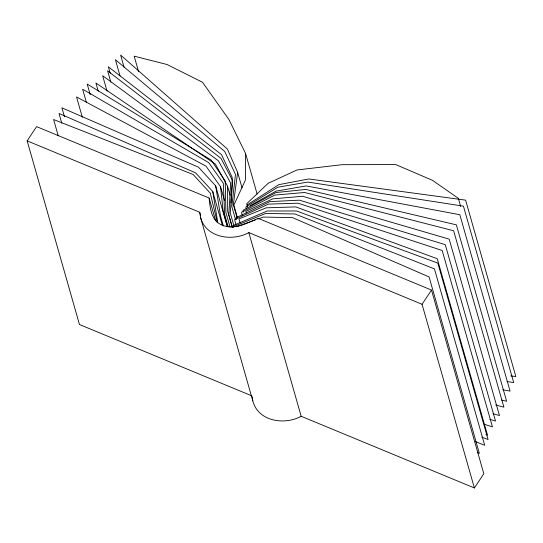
<?xml version="1.0" encoding="UTF-8"?>
<svg xmlns="http://www.w3.org/2000/svg" width="543" height="543" viewBox="0 0 543 543"><rect width="100%" height="100%" fill="white"/><g stroke="black" fill="none" stroke-linecap="round" stroke-linejoin="round"><path stroke-width="0.81" d="M138.574 71.615L134.175 56.167L167.095 64.522L202.505 82.251L228.942 119.555L245.551 153.438L245.395 180.106L233.85 205.125L237.325 217.322M230.89 202.946L232.261 177.615L221.503 154.606L108.349 66.782L110.195 73.285M124.069 67.223L120.594 55.033L227.422 149.081L237.637 172.382L233.341 204.63L237.047 217.641M252.02 395.935L79.468 324.524L27.15 140.854L36.585 126.621L209.136 198.039L215.619 220.791M27.15 140.854L199.702 212.265L200.482 217.18L252.8 400.856C257.986 421.483 284.641 425.468 301.155 416.277L474.378 487.967L422.06 304.297L431.495 290.064L258.271 218.374C247.228 222.935 234.651 230.32 222.413 225.223C211.322 221.205 210.026 208.064 209.136 198.039M474.378 487.967L483.813 473.74L431.495 290.064M250.194 205.675L276.156 191.095L306.218 185.93L459.819 214.723L510.067 391.13L502.689 389.745M422.06 304.297L248.837 232.601C232.323 241.791 205.668 237.814 200.482 217.18M232.132 227.184L265.717 213.433L294.93 213.969L434.441 268.86L484.695 445.267L475.234 441.547M236.524 226.689L255.427 219.908M257.789 219.06L263.301 217.078L292.514 217.614L429.092 276.93L479.34 453.337L477.806 452.672M510.82 375.871L515.85 376.557L465.602 200.143L308.852 178.973L278.783 184.661L247.092 204.935L247.56 206.564M507.006 381.525L513.698 382.564L463.444 206.157L307.854 182.061L277.799 187.226L245.816 207.019L246.284 208.641M501.684 400.089L506.626 401.25L456.371 224.843L305.852 189.432L275.953 192.548L242.945 210.358L243.407 211.98M495.705 405.071L503.89 407.169L453.643 230.761L304.555 192.487L274.724 195.08L241.479 212.361L242.409 215.612M493.037 413.678L499.458 415.558L449.204 239.151L302.553 196.274L272.715 198.867L245.884 211.383L246.346 213.012M489.861 419.339L495.528 421.063L445.274 244.655L299.505 200.177L269.857 201.616L236.151 217.736L236.619 219.365M484.383 424.259L492.44 426.9L442.185 250.493L298.026 203.191L268.48 204.1L234.576 219.677L235.967 224.558M485.91 434.543L487.499 435.126L437.251 258.719L295.792 206.91L266.246 207.82L238.981 218.944L240.135 223.01M481.736 437.183L488.082 439.525L437.834 263.117L296.573 210.996L267.231 210.989L233.022 225.616L233.483 227.239M227.232 226.499L215.652 185.855L198.466 167.19L61.922 107.826L64.468 116.765M222.467 225.65L212.741 191.503L195.555 172.837L59.011 113.473L61.787 123.234M224.49 200.55L220.553 186.731L205.946 166.104L76.536 96.932L82.326 117.254M230.137 195.229L227.592 186.29L215.374 164.108L95.914 83.004L98.235 91.136M460.674 206.476L458.36 198.344L432.459 180.317L395.637 164.536L342.015 164.692L296.994 169.973L268.12 183.317L246.685 203.754L247.608 207.005M245.551 153.438L257.131 194.082M237.637 172.382L242.035 187.824M248.837 232.601L301.155 416.277M235.54 219.623L231.834 206.611L235.458 174.425L224.7 151.416L115.415 59.723L120.051 75.979M233.958 225.902L230.259 212.897L232.716 180.853L221.035 158.359L107.602 70.807L110.847 82.19M232.323 227.117L228.847 214.926L230.632 182.984L218.422 160.803L102.647 75.694L107.046 91.136M232.316 227.612L227.68 211.349L227.592 186.29M230.076 227.11L225.902 212.476L225.223 180.995L211.125 160.022L87.199 84.05L90.213 94.618M228.148 226.77L224.673 214.58L223.316 183.249L208.709 162.622L82.651 89.228L86.357 102.233M227.537 226.635L223.139 211.186L220.553 186.731M223.349 225.936L220.573 216.182L215.652 185.855M217.281 222.365L210.277 193.138L193.084 174.473L53.608 119.535L58.237 135.798M199.702 212.265L200.625 215.517M212.741 191.503L217.655 221.836M252.149 396.757L252.8 400.856"/></g></svg>
